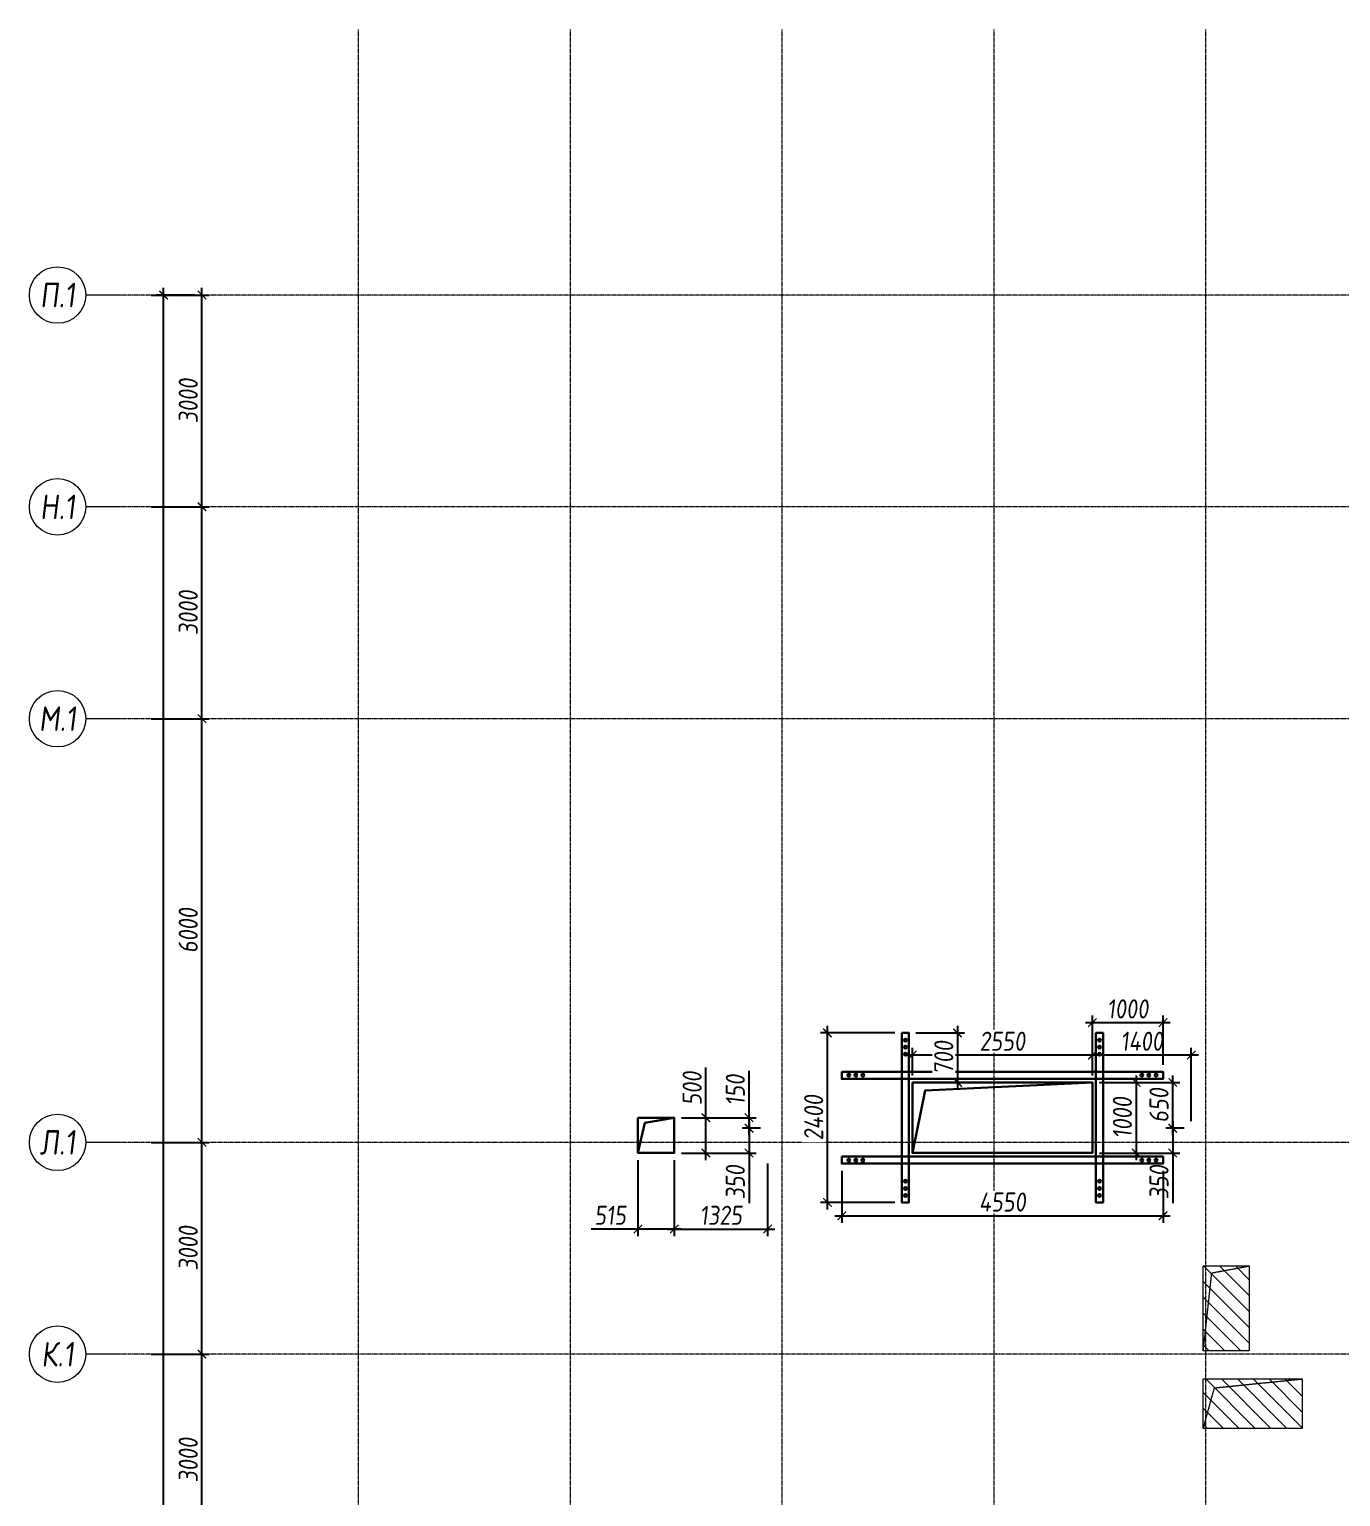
# Model space of a CAD drawing. Header units: millimetres. Extents: x -233751 to 529254, y -907864 to 285890.
# Drawn here: x 46985 to 65558, y -86417 to -65637 of the extents above; entities that cross this region are included whole.
import ezdxf
from ezdxf.enums import TextEntityAlignment as Align

# ---------------------------------------------------------------- set-up
doc = ezdxf.new("R2010")
doc.units = ezdxf.units.MM
doc.linetypes.add('ADSK_Штриховая_ш2 п1', pattern=[3, 2, -1])
doc.linetypes.add('осевая', pattern=[2, 1.25, -0.25, 0.25, -0.25])
doc.layers.get('0').update_dxf_attribs({"lineweight": 30})
doc.layers.get('Defpoints').update_dxf_attribs({"lineweight": 0})
for name, color, linetype, lineweight in [('КР_Металл', 3, 'Continuous', 30), ('КР_Новые отверстия', 5, 'Continuous', 30), ('КР_Оси', 7, 'Continuous', 5), ('КР_Размеры отверстия', 7, 'Continuous', 5), ('КР_Размеры усиление', 1, 'Continuous', 5), ('КР_Сущ отверстия', 6, 'Continuous', 15)]:
    doc.layers.add(name, color=color, linetype=linetype, lineweight=lineweight)
doc.styles.add('ISOCPEUR', font='isocpeur.ttf', dxfattribs={"width": 0.85, "oblique": 7})
doc.dimstyles.new('R_100', dxfattribs={"dimtxt": 270, "dimasz": 120, "dimexe": 100, "dimexo": 100, "dimgap": 60, "dimtad": 1, "dimdec": 0, "dimrnd": 5, "dimzin": 0, "dimdsep": 46, "dimtxsty": 'ISOCPEUR', "dimblk": 'ARCHTICK', "dimcen": 0, "dimdle": 100, "dimclrd": 256, "dimclre": 256, "dimclrt": 256, "dimadec": 0, "dimazin": 0, "dimtfac": 2, "dimtdec": 0, "dimtmove": 0, "dimatfit": 3, "dimfxl": 1, "dimtvp": 3, "dimtfill": 1, "dimtolj": 1, "dimtzin": 0, "dimarcsym": 0})

# ---------------------------------------------------------------- blocks, each defined once
blk = doc.blocks.new('*U2117')
at = {"color": 0, "linetype": 'Continuous', "lineweight": -2}
blk.add_line((-71487, 0), (-71987, 0), dxfattribs=at)
at = {"color": 0, "linetype": 'ByBlock', "lineweight": -2, "ltscale": 10}
blk.add_line((0, 0), (-71487, 0), dxfattribs=at)
at = {"color": 0, "linetype": 'Continuous', "lineweight": -2}
blk.add_circle((-72387, 0), 400, dxfattribs=at)
at = {"color": 0, "linetype": 'Continuous', "lineweight": -2, "style": 'ISOCPEUR', "oblique": 7, "width": 0.856383}
blk.add_text('К.1', height=347.4, dxfattribs=at).set_placement((-72387, 0), align=Align.MIDDLE_CENTER)
blk = doc.blocks.new('*U2118')
at = {"color": 0, "linetype": 'Continuous', "lineweight": -2}
blk.add_line((-71487, 0), (-71987, 0), dxfattribs=at)
at = {"color": 0, "linetype": 'ByBlock', "lineweight": -2, "ltscale": 10}
blk.add_line((0, 0), (-71487, 0), dxfattribs=at)
at = {"color": 0, "linetype": 'Continuous', "lineweight": -2}
blk.add_circle((-72387, 0), 400, dxfattribs=at)
at = {"color": 0, "linetype": 'Continuous', "lineweight": -2, "style": 'ISOCPEUR', "oblique": 7, "width": 0.856383}
blk.add_text('Л.1', height=347.4, dxfattribs=at).set_placement((-72387, 0), align=Align.MIDDLE_CENTER)
blk = doc.blocks.new('*U2119')
at = {"color": 0, "linetype": 'Continuous', "lineweight": -2}
blk.add_line((-71487, 0), (-71987, 0), dxfattribs=at)
at = {"color": 0, "linetype": 'ByBlock', "lineweight": -2, "ltscale": 10}
blk.add_line((0, 0), (-71487, 0), dxfattribs=at)
at = {"color": 0, "linetype": 'Continuous', "lineweight": -2}
blk.add_circle((-72387, 0), 400, dxfattribs=at)
at = {"color": 0, "linetype": 'Continuous', "lineweight": -2, "style": 'ISOCPEUR', "oblique": 7, "width": 0.856383}
blk.add_text('М.1', height=347.4, dxfattribs=at).set_placement((-72387, 0), align=Align.MIDDLE_CENTER)
blk = doc.blocks.new('*U2120')
at = {"color": 0, "linetype": 'Continuous', "lineweight": -2}
blk.add_line((-71487, 0), (-71987, 0), dxfattribs=at)
at = {"color": 0, "linetype": 'ByBlock', "lineweight": -2, "ltscale": 10}
blk.add_line((0, 0), (-71487, 0), dxfattribs=at)
at = {"color": 0, "linetype": 'Continuous', "lineweight": -2}
blk.add_circle((-72387, 0), 400, dxfattribs=at)
at = {"color": 0, "linetype": 'Continuous', "lineweight": -2, "style": 'ISOCPEUR', "oblique": 7, "width": 0.856383}
blk.add_text('Н.1', height=347.4, dxfattribs=at).set_placement((-72387, 0), align=Align.MIDDLE_CENTER)
blk = doc.blocks.new('*U2121')
at = {"color": 0, "linetype": 'Continuous', "lineweight": -2}
blk.add_line((-71487, 0), (-71987, 0), dxfattribs=at)
at = {"color": 0, "linetype": 'ByBlock', "lineweight": -2, "ltscale": 10}
blk.add_line((0, 0), (-71487, 0), dxfattribs=at)
at = {"color": 0, "linetype": 'Continuous', "lineweight": -2}
blk.add_circle((-72387, 0), 400, dxfattribs=at)
at = {"color": 0, "linetype": 'Continuous', "lineweight": -2, "style": 'ISOCPEUR', "oblique": 7, "width": 0.856383}
blk.add_text('П.1', height=347.4, dxfattribs=at).set_placement((-72387, 0), align=Align.MIDDLE_CENTER)
blk = doc.blocks.new('*U2122')
at = {"color": 0, "linetype": 'ByBlock', "lineweight": -2, "ltscale": 10}
blk.add_line((0, 0), (0, -53278), dxfattribs=at)
blk = doc.blocks.new('*U2123')
at = {"color": 0, "linetype": 'ByBlock', "lineweight": -2, "ltscale": 10}
blk.add_line((0, 0), (0, -53278), dxfattribs=at)
blk = doc.blocks.new('*U2124')
at = {"color": 0, "linetype": 'ByBlock', "lineweight": -2, "ltscale": 10}
blk.add_line((0, 0), (0, -53278), dxfattribs=at)
blk = doc.blocks.new('*U2125')
at = {"color": 0, "linetype": 'ByBlock', "lineweight": -2, "ltscale": 10}
blk.add_line((0, 0), (0, -53278), dxfattribs=at)
blk = doc.blocks.new('*U2126')
at = {"color": 0, "linetype": 'ByBlock', "lineweight": -2, "ltscale": 10}
blk.add_line((0, 0), (0, -53278), dxfattribs=at)
blk = doc.blocks.new('_ArchTick')
at = {"color": 0, "linetype": 'ByBlock', "const_width": 0.15}
blk.add_lwpolyline([(-0.5, -0.5), (0.5, 0.5)], dxfattribs=at)
blk = doc.blocks.new('*D785')
at = {"layer": 'Defpoints', "color": 0, "transparency": 16777216}
for p in [(48610, -84399), (49430, -84399), (48610, -87399)]:
    blk.add_point(p, dxfattribs=at)
at = {"layer": 'КР_Оси', "lineweight": -2, "transparency": 16777216}
for p, q in [((49430, -87499), (49430, -84299)), ((48710, -84399), (49530, -84399)), ((48710, -87399), (49530, -87399))]:
    blk.add_line(p, q, dxfattribs=at)
at = {"layer": 'КР_Оси', "lineweight": -2, "transparency": 16777216, "xscale": 120, "yscale": 120, "zscale": 120}
for p, rotation in [((49430, -84399), 90), ((49430, -87399), 270)]:
    blk.add_blockref('_ArchTick', p, dxfattribs=dict(at, rotation=rotation))
at = {"layer": 'КР_Оси', "transparency": 16777216, "insert": (49235, -85899), "char_height": 270, "attachment_point": 5, "rotation": 90, "style": 'ISOCPEUR', "bg_fill": 3, "box_fill_scale": 1.1, "bg_fill_color": 256, "bg_fill_true_color": 13158600, "bg_fill_transparency": 0}
blk.add_mtext('\\A1;3000', dxfattribs=at)
blk = doc.blocks.new('*D786')
at = {"layer": 'Defpoints', "color": 0, "transparency": 16777216}
for p in [(48610, -81399), (49430, -81399), (48610, -84399)]:
    blk.add_point(p, dxfattribs=at)
at = {"layer": 'КР_Оси', "lineweight": -2, "transparency": 16777216}
for p, q in [((48710, -81399), (49530, -81399)), ((49430, -84499), (49430, -81299)), ((48710, -84399), (49530, -84399))]:
    blk.add_line(p, q, dxfattribs=at)
at = {"layer": 'КР_Оси', "lineweight": -2, "transparency": 16777216, "xscale": 120, "yscale": 120, "zscale": 120}
for p, rotation in [((49430, -81399), 90), ((49430, -84399), 270)]:
    blk.add_blockref('_ArchTick', p, dxfattribs=dict(at, rotation=rotation))
at = {"layer": 'КР_Оси', "transparency": 16777216, "insert": (49235, -82899), "char_height": 270, "attachment_point": 5, "rotation": 90, "style": 'ISOCPEUR', "bg_fill": 3, "box_fill_scale": 1.1, "bg_fill_color": 256, "bg_fill_true_color": 13158600, "bg_fill_transparency": 0}
blk.add_mtext('\\A1;3000', dxfattribs=at)
blk = doc.blocks.new('*D787')
at = {"layer": 'Defpoints', "color": 0, "transparency": 16777216}
for p in [(48610, -75399), (49430, -75399), (48610, -81399)]:
    blk.add_point(p, dxfattribs=at)
at = {"layer": 'КР_Оси', "lineweight": -2, "transparency": 16777216}
for p, q in [((48710, -75399), (49530, -75399)), ((49430, -81499), (49430, -75299)), ((48710, -81399), (49530, -81399))]:
    blk.add_line(p, q, dxfattribs=at)
at = {"layer": 'КР_Оси', "lineweight": -2, "transparency": 16777216, "xscale": 120, "yscale": 120, "zscale": 120}
for p, rotation in [((49430, -75399), 90), ((49430, -81399), 270)]:
    blk.add_blockref('_ArchTick', p, dxfattribs=dict(at, rotation=rotation))
at = {"layer": 'КР_Оси', "transparency": 16777216, "insert": (49235, -78399), "char_height": 270, "attachment_point": 5, "rotation": 90, "style": 'ISOCPEUR', "bg_fill": 3, "box_fill_scale": 1.1, "bg_fill_color": 256, "bg_fill_true_color": 13158600, "bg_fill_transparency": 0}
blk.add_mtext('\\A1;6000', dxfattribs=at)
blk = doc.blocks.new('*D788')
at = {"layer": 'Defpoints', "color": 0, "transparency": 16777216}
for p in [(48610, -72399), (49430, -72399), (48610, -75399)]:
    blk.add_point(p, dxfattribs=at)
at = {"layer": 'КР_Оси', "lineweight": -2, "transparency": 16777216}
for p, q in [((49430, -75499), (49430, -72299)), ((48710, -72399), (49530, -72399)), ((48710, -75399), (49530, -75399))]:
    blk.add_line(p, q, dxfattribs=at)
at = {"layer": 'КР_Оси', "lineweight": -2, "transparency": 16777216, "xscale": 120, "yscale": 120, "zscale": 120}
for p, rotation in [((49430, -72399), 90), ((49430, -75399), 270)]:
    blk.add_blockref('_ArchTick', p, dxfattribs=dict(at, rotation=rotation))
at = {"layer": 'КР_Оси', "transparency": 16777216, "insert": (49235, -73899), "char_height": 270, "attachment_point": 5, "rotation": 90, "style": 'ISOCPEUR', "bg_fill": 3, "box_fill_scale": 1.1, "bg_fill_color": 256, "bg_fill_true_color": 13158600, "bg_fill_transparency": 0}
blk.add_mtext('\\A1;3000', dxfattribs=at)
blk = doc.blocks.new('*D789')
at = {"layer": 'Defpoints', "color": 0, "transparency": 16777216}
for p in [(48610, -69399), (49430, -69399), (48610, -72399)]:
    blk.add_point(p, dxfattribs=at)
at = {"layer": 'КР_Оси', "lineweight": -2, "transparency": 16777216}
for p, q in [((48710, -69399), (49530, -69399)), ((49430, -72499), (49430, -69299)), ((48710, -72399), (49530, -72399))]:
    blk.add_line(p, q, dxfattribs=at)
at = {"layer": 'КР_Оси', "lineweight": -2, "transparency": 16777216, "xscale": 120, "yscale": 120, "zscale": 120}
for p, rotation in [((49430, -69399), 90), ((49430, -72399), 270)]:
    blk.add_blockref('_ArchTick', p, dxfattribs=dict(at, rotation=rotation))
at = {"layer": 'КР_Оси', "transparency": 16777216, "insert": (49235, -70899), "char_height": 270, "attachment_point": 5, "rotation": 90, "style": 'ISOCPEUR', "bg_fill": 3, "box_fill_scale": 1.1, "bg_fill_color": 256, "bg_fill_true_color": 13158600, "bg_fill_transparency": 0}
blk.add_mtext('\\A1;3000', dxfattribs=at)
blk = doc.blocks.new('*D790')
at = {"layer": 'Defpoints', "color": 0, "transparency": 16777216}
for p in [(48886, -69399), (49430, -69399), (48680, -117314)]:
    blk.add_point(p, dxfattribs=at)
at = {"layer": 'КР_Оси', "lineweight": -2, "transparency": 16777216}
for p, q in [((49330, -69399), (48786, -69399)), ((48886, -117414), (48886, -69299)), ((48780, -117314), (48986, -117314))]:
    blk.add_line(p, q, dxfattribs=at)
at = {"layer": 'КР_Оси', "lineweight": -2, "transparency": 16777216, "xscale": 120, "yscale": 120, "zscale": 120}
for p, rotation in [((48886, -69399), 90), ((48886, -117314), 270)]:
    blk.add_blockref('_ArchTick', p, dxfattribs=dict(at, rotation=rotation))
at = {"layer": 'КР_Оси', "transparency": 16777216, "insert": (48691, -93357), "char_height": 270, "attachment_point": 5, "rotation": 90, "style": 'ISOCPEUR', "bg_fill": 3, "box_fill_scale": 1.1, "bg_fill_color": 256, "bg_fill_true_color": 13158600, "bg_fill_transparency": 0}
blk.add_mtext('\\A1;47915', dxfattribs=at)
blk = doc.blocks.new('*D1113')
at = {"layer": 'Defpoints', "color": 0, "transparency": 16777216}
for p in [(55604, -81550), (56120, -81550), (55604, -82627)]:
    blk.add_point(p, dxfattribs=at)
at = {"layer": 'КР_Размеры отверстия', "lineweight": -2, "transparency": 16777216}
for p, q in [((55604, -81650), (55604, -82727)), ((56120, -81650), (56120, -82727)), ((55604, -82627), (54941, -82627)), ((56220, -82627), (55604, -82627))]:
    blk.add_line(p, q, dxfattribs=at)
at = {"layer": 'КР_Размеры отверстия', "lineweight": -2, "transparency": 16777216, "xscale": 120, "yscale": 120, "zscale": 120, "rotation": 180}
blk.add_blockref('_ArchTick', (55604, -82627), dxfattribs=at)
at = {"layer": 'КР_Размеры отверстия', "lineweight": -2, "transparency": 16777216, "xscale": 120, "yscale": 120, "zscale": 120}
blk.add_blockref('_ArchTick', (56120, -82627), dxfattribs=at)
at = {"layer": 'КР_Размеры отверстия', "transparency": 16777216, "insert": (55213, -82432), "char_height": 270, "attachment_point": 5, "style": 'ISOCPEUR', "bg_fill": 3, "box_fill_scale": 1.1, "bg_fill_color": 256, "bg_fill_true_color": 13158600, "bg_fill_transparency": 0}
blk.add_mtext('\\A1;515', dxfattribs=at)
blk = doc.blocks.new('*D1114')
at = {"layer": 'Defpoints', "color": 0, "transparency": 16777216}
for p in [(56120, -81550), (57442, -81599), (57442, -82627)]:
    blk.add_point(p, dxfattribs=at)
at = {"layer": 'КР_Размеры отверстия', "lineweight": -2, "transparency": 16777216}
for p, q in [((56120, -81650), (56120, -82727)), ((57442, -81699), (57442, -82727)), ((56020, -82627), (57542, -82627))]:
    blk.add_line(p, q, dxfattribs=at)
at = {"layer": 'КР_Размеры отверстия', "lineweight": -2, "transparency": 16777216, "xscale": 120, "yscale": 120, "zscale": 120, "rotation": 180}
blk.add_blockref('_ArchTick', (56120, -82627), dxfattribs=at)
at = {"layer": 'КР_Размеры отверстия', "lineweight": -2, "transparency": 16777216, "xscale": 120, "yscale": 120, "zscale": 120}
blk.add_blockref('_ArchTick', (57442, -82627), dxfattribs=at)
at = {"layer": 'КР_Размеры отверстия', "transparency": 16777216, "insert": (56781, -82432), "char_height": 270, "attachment_point": 5, "style": 'ISOCPEUR', "bg_fill": 3, "box_fill_scale": 1.1, "bg_fill_color": 256, "bg_fill_true_color": 13158600, "bg_fill_transparency": 0}
blk.add_mtext('\\A1;1325', dxfattribs=at)
blk = doc.blocks.new('*D1115')
at = {"layer": 'Defpoints', "color": 0, "transparency": 16777216}
for p in [(56120, -81050), (56567, -81050), (56120, -81550)]:
    blk.add_point(p, dxfattribs=at)
at = {"layer": 'КР_Размеры отверстия', "lineweight": -2, "transparency": 16777216}
for p, q in [((56567, -81050), (56567, -80340)), ((56220, -81050), (56667, -81050)), ((56567, -81650), (56567, -81050)), ((56220, -81550), (56667, -81550))]:
    blk.add_line(p, q, dxfattribs=at)
at = {"layer": 'КР_Размеры отверстия', "lineweight": -2, "transparency": 16777216, "xscale": 120, "yscale": 120, "zscale": 120}
for p, rotation in [((56567, -81050), 90), ((56567, -81550), 270)]:
    blk.add_blockref('_ArchTick', p, dxfattribs=dict(at, rotation=rotation))
at = {"layer": 'КР_Размеры отверстия', "transparency": 16777216, "insert": (56372, -80635), "char_height": 270, "attachment_point": 5, "rotation": 90, "style": 'ISOCPEUR', "bg_fill": 3, "box_fill_scale": 1.1, "bg_fill_color": 256, "bg_fill_true_color": 13158600, "bg_fill_transparency": 0}
blk.add_mtext('\\A1;500', dxfattribs=at)
blk = doc.blocks.new('*D1116')
at = {"layer": 'Defpoints', "color": 0, "transparency": 16777216}
for p in [(56120, -81050), (57179, -81050), (57442, -81199)]:
    blk.add_point(p, dxfattribs=at)
at = {"layer": 'КР_Размеры отверстия', "lineweight": -2, "transparency": 16777216}
for p, q in [((57179, -81050), (57179, -80386)), ((56220, -81050), (57279, -81050)), ((57342, -81199), (57079, -81199)), ((57179, -81299), (57179, -81050))]:
    blk.add_line(p, q, dxfattribs=at)
at = {"layer": 'КР_Размеры отверстия', "lineweight": -2, "transparency": 16777216, "xscale": 120, "yscale": 120, "zscale": 120}
for p, rotation in [((57179, -81050), 90), ((57179, -81199), 270)]:
    blk.add_blockref('_ArchTick', p, dxfattribs=dict(at, rotation=rotation))
at = {"layer": 'КР_Размеры отверстия', "transparency": 16777216, "insert": (56984, -80658), "char_height": 270, "attachment_point": 5, "rotation": 90, "style": 'ISOCPEUR', "bg_fill": 3, "box_fill_scale": 1.1, "bg_fill_color": 256, "bg_fill_true_color": 13158600, "bg_fill_transparency": 0}
blk.add_mtext('\\A1;150', dxfattribs=at)
blk = doc.blocks.new('*D1117')
at = {"layer": 'Defpoints', "color": 0, "transparency": 16777216}
for p in [(57442, -81199), (56120, -81550), (57179, -81550)]:
    blk.add_point(p, dxfattribs=at)
at = {"layer": 'КР_Размеры отверстия', "lineweight": -2, "transparency": 16777216}
for p, q in [((57342, -81199), (57079, -81199)), ((57179, -81099), (57179, -81550)), ((56220, -81550), (57279, -81550)), ((57179, -81550), (57179, -82259))]:
    blk.add_line(p, q, dxfattribs=at)
at = {"layer": 'КР_Размеры отверстия', "lineweight": -2, "transparency": 16777216, "xscale": 120, "yscale": 120, "zscale": 120}
for p, rotation in [((57179, -81199), 90), ((57179, -81550), 270)]:
    blk.add_blockref('_ArchTick', p, dxfattribs=dict(at, rotation=rotation))
at = {"layer": 'КР_Размеры отверстия', "transparency": 16777216, "insert": (56984, -81964), "char_height": 270, "attachment_point": 5, "rotation": 90, "style": 'ISOCPEUR', "bg_fill": 3, "box_fill_scale": 1.1, "bg_fill_color": 256, "bg_fill_true_color": 13158600, "bg_fill_transparency": 0}
blk.add_mtext('\\A1;350', dxfattribs=at)
blk = doc.blocks.new('*D1118')
at = {"layer": 'Defpoints', "color": 0, "transparency": 16777216}
for p in [(62042, -80550), (62042, -81550), (62661, -81550)]:
    blk.add_point(p, dxfattribs=at)
at = {"layer": 'КР_Размеры отверстия', "lineweight": -2, "transparency": 16777216}
for p, q in [((62142, -80550), (62761, -80550)), ((62661, -80450), (62661, -81650)), ((62142, -81550), (62761, -81550))]:
    blk.add_line(p, q, dxfattribs=at)
at = {"layer": 'КР_Размеры отверстия', "lineweight": -2, "transparency": 16777216, "xscale": 120, "yscale": 120, "zscale": 120}
for p, rotation in [((62661, -80550), 90), ((62661, -81550), 270)]:
    blk.add_blockref('_ArchTick', p, dxfattribs=dict(at, rotation=rotation))
at = {"layer": 'КР_Размеры отверстия', "transparency": 16777216, "insert": (62466, -81050), "char_height": 270, "attachment_point": 5, "rotation": 90, "style": 'ISOCPEUR', "bg_fill": 3, "box_fill_scale": 1.1, "bg_fill_color": 256, "bg_fill_true_color": 13158600, "bg_fill_transparency": 0}
blk.add_mtext('\\A1;1000', dxfattribs=at)
blk = doc.blocks.new('*D1119')
at = {"layer": 'Defpoints', "color": 0, "transparency": 16777216}
for p in [(62042, -80550), (63442, -81199)]:
    blk.add_point(p, dxfattribs=at)
at = {"layer": 'КР_Размеры отверстия', "lineweight": -2, "transparency": 16777216}
for p, q in [((62142, -80550), (63280, -80550)), ((63180, -81299), (63180, -80450)), ((63342, -81199), (63080, -81199))]:
    blk.add_line(p, q, dxfattribs=at)
at = {"layer": 'КР_Размеры отверстия', "lineweight": -2, "transparency": 16777216, "xscale": 120, "yscale": 120, "zscale": 120}
for p, rotation in [((63180, -80550), 90), ((63180, -81199), 270)]:
    blk.add_blockref('_ArchTick', p, dxfattribs=dict(at, rotation=rotation))
at = {"layer": 'КР_Размеры отверстия', "transparency": 16777216, "insert": (62985, -80875), "char_height": 270, "attachment_point": 5, "rotation": 90, "style": 'ISOCPEUR', "bg_fill": 3, "box_fill_scale": 1.1, "bg_fill_color": 256, "bg_fill_true_color": 13158600, "bg_fill_transparency": 0}
blk.add_mtext('\\A1;650', dxfattribs=at)
at = {"layer": 'Defpoints', "color": 0, "transparency": 16777216}
blk.add_point((63180, -80550), dxfattribs=at)
blk = doc.blocks.new('*D1120')
at = {"layer": 'Defpoints', "color": 0, "transparency": 16777216}
for p in [(63442, -81199), (62042, -81550), (63180, -81550)]:
    blk.add_point(p, dxfattribs=at)
at = {"layer": 'КР_Размеры отверстия', "lineweight": -2, "transparency": 16777216}
for p, q in [((63342, -81199), (63080, -81199)), ((63180, -81099), (63180, -81550)), ((62142, -81550), (63280, -81550)), ((63180, -81550), (63180, -82259))]:
    blk.add_line(p, q, dxfattribs=at)
at = {"layer": 'КР_Размеры отверстия', "lineweight": -2, "transparency": 16777216, "xscale": 120, "yscale": 120, "zscale": 120}
for p, rotation in [((63180, -81199), 90), ((63180, -81550), 270)]:
    blk.add_blockref('_ArchTick', p, dxfattribs=dict(at, rotation=rotation))
at = {"layer": 'КР_Размеры отверстия', "transparency": 16777216, "insert": (62985, -81964), "char_height": 270, "attachment_point": 5, "rotation": 90, "style": 'ISOCPEUR', "bg_fill": 3, "box_fill_scale": 1.1, "bg_fill_color": 256, "bg_fill_true_color": 13158600, "bg_fill_transparency": 0}
blk.add_mtext('\\A1;350', dxfattribs=at)
blk = doc.blocks.new('*D1121')
at = {"layer": 'Defpoints', "color": 0, "transparency": 16777216}
for p in [(62042, -80162), (62042, -80550), (63442, -81199)]:
    blk.add_point(p, dxfattribs=at)
at = {"layer": 'КР_Размеры отверстия', "lineweight": -2, "transparency": 16777216}
for p, q in [((63542, -80162), (61942, -80162)), ((62042, -80450), (62042, -80062)), ((63442, -81099), (63442, -80062))]:
    blk.add_line(p, q, dxfattribs=at)
at = {"layer": 'КР_Размеры отверстия', "lineweight": -2, "transparency": 16777216, "xscale": 120, "yscale": 120, "zscale": 120, "rotation": 180}
blk.add_blockref('_ArchTick', (62042, -80162), dxfattribs=at)
at = {"layer": 'КР_Размеры отверстия', "lineweight": -2, "transparency": 16777216, "xscale": 120, "yscale": 120, "zscale": 120}
blk.add_blockref('_ArchTick', (63442, -80162), dxfattribs=at)
at = {"layer": 'КР_Размеры отверстия', "transparency": 16777216, "insert": (62742, -79967), "char_height": 270, "attachment_point": 5, "style": 'ISOCPEUR', "bg_fill": 3, "box_fill_scale": 1.1, "bg_fill_color": 256, "bg_fill_true_color": 13158600, "bg_fill_transparency": 0}
blk.add_mtext('\\A1;1400', dxfattribs=at)
blk = doc.blocks.new('*D1122')
at = {"layer": 'Defpoints', "color": 0, "transparency": 16777216}
for p in [(59492, -80162), (59492, -80550), (62042, -80550)]:
    blk.add_point(p, dxfattribs=at)
at = {"layer": 'КР_Размеры отверстия', "lineweight": -2, "transparency": 16777216}
for p, q in [((62142, -80162), (59392, -80162)), ((59492, -80450), (59492, -80062)), ((62042, -80450), (62042, -80062))]:
    blk.add_line(p, q, dxfattribs=at)
at = {"layer": 'КР_Размеры отверстия', "lineweight": -2, "transparency": 16777216, "xscale": 120, "yscale": 120, "zscale": 120, "rotation": 180}
blk.add_blockref('_ArchTick', (59492, -80162), dxfattribs=at)
at = {"layer": 'КР_Размеры отверстия', "lineweight": -2, "transparency": 16777216, "xscale": 120, "yscale": 120, "zscale": 120}
blk.add_blockref('_ArchTick', (62042, -80162), dxfattribs=at)
at = {"layer": 'КР_Размеры отверстия', "transparency": 16777216, "insert": (60767, -79967), "char_height": 270, "attachment_point": 5, "style": 'ISOCPEUR', "bg_fill": 3, "box_fill_scale": 1.1, "bg_fill_color": 256, "bg_fill_true_color": 13158600, "bg_fill_transparency": 0}
blk.add_mtext('\\A1;2550', dxfattribs=at)
blk = doc.blocks.new('*D1323')
at = {"layer": 'Defpoints', "color": 0, "transparency": 16777216}
for p in [(58492, -81700), (63042, -81700), (63042, -82439)]:
    blk.add_point(p, dxfattribs=at)
at = {"layer": 'КР_Размеры усиление', "lineweight": -2, "transparency": 16777216}
for p, q in [((58492, -81800), (58492, -82539)), ((63042, -81800), (63042, -82539)), ((58392, -82439), (63142, -82439))]:
    blk.add_line(p, q, dxfattribs=at)
at = {"layer": 'КР_Размеры усиление', "lineweight": -2, "transparency": 16777216, "xscale": 120, "yscale": 120, "zscale": 120, "rotation": 180}
blk.add_blockref('_ArchTick', (58492, -82439), dxfattribs=at)
at = {"layer": 'КР_Размеры усиление', "lineweight": -2, "transparency": 16777216, "xscale": 120, "yscale": 120, "zscale": 120}
blk.add_blockref('_ArchTick', (63042, -82439), dxfattribs=at)
at = {"layer": 'КР_Размеры усиление', "transparency": 16777216, "insert": (60767, -82244), "char_height": 270, "attachment_point": 5, "style": 'ISOCPEUR', "bg_fill": 3, "box_fill_scale": 1.1, "bg_fill_color": 256, "bg_fill_true_color": 13158600, "bg_fill_transparency": 0}
blk.add_mtext('\\A1;4550', dxfattribs=at)
blk = doc.blocks.new('*D1324')
at = {"layer": 'Defpoints', "color": 0, "transparency": 16777216}
for p in [(58289, -79850), (59342, -79850), (59342, -82250)]:
    blk.add_point(p, dxfattribs=at)
at = {"layer": 'КР_Размеры усиление', "color": 3, "lineweight": -2, "transparency": 16777216}
for p, q in [((58289, -82350), (58289, -79750)), ((59242, -79850), (58189, -79850)), ((59242, -82250), (58189, -82250))]:
    blk.add_line(p, q, dxfattribs=at)
at = {"layer": 'КР_Размеры усиление', "color": 3, "lineweight": -2, "transparency": 16777216, "xscale": 120, "yscale": 120, "zscale": 120}
for p, rotation in [((58289, -79850), 90), ((58289, -82250), 270)]:
    blk.add_blockref('_ArchTick', p, dxfattribs=dict(at, rotation=rotation))
at = {"layer": 'КР_Размеры усиление', "color": 3, "transparency": 16777216, "insert": (58094, -81050), "char_height": 270, "attachment_point": 5, "rotation": 90, "style": 'ISOCPEUR', "bg_fill": 3, "box_fill_scale": 1.1, "bg_fill_color": 256, "bg_fill_true_color": 13158600, "bg_fill_transparency": 0}
blk.add_mtext('\\A1;2400', dxfattribs=at)
blk = doc.blocks.new('*D1358')
at = {"layer": 'Defpoints', "color": 0, "transparency": 16777216}
for p in [(63042, -79704), (63042, -80400), (62042, -80550)]:
    blk.add_point(p, dxfattribs=at)
at = {"layer": 'КР_Размеры усиление', "lineweight": -2, "transparency": 16777216}
for p, q in [((61942, -79704), (63142, -79704)), ((62042, -80450), (62042, -79604)), ((63042, -80300), (63042, -79604))]:
    blk.add_line(p, q, dxfattribs=at)
at = {"layer": 'КР_Размеры усиление', "lineweight": -2, "transparency": 16777216, "xscale": 120, "yscale": 120, "zscale": 120, "rotation": 180}
blk.add_blockref('_ArchTick', (62042, -79704), dxfattribs=at)
at = {"layer": 'КР_Размеры усиление', "lineweight": -2, "transparency": 16777216, "xscale": 120, "yscale": 120, "zscale": 120}
blk.add_blockref('_ArchTick', (63042, -79704), dxfattribs=at)
at = {"layer": 'КР_Размеры усиление', "transparency": 16777216, "insert": (62542, -79509), "char_height": 270, "attachment_point": 5, "style": 'ISOCPEUR', "bg_fill": 3, "box_fill_scale": 1.1, "bg_fill_color": 256, "bg_fill_true_color": 13158600, "bg_fill_transparency": 0}
blk.add_mtext('\\A1;1000', dxfattribs=at)
blk = doc.blocks.new('*D1359')
at = {"layer": 'Defpoints', "color": 0, "transparency": 16777216}
for p in [(59442, -79850), (59492, -80550)]:
    blk.add_point(p, dxfattribs=at)
at = {"layer": 'КР_Размеры усиление', "color": 3, "lineweight": -2, "transparency": 16777216}
for p, q in [((60131, -79750), (60131, -80650)), ((59542, -79850), (60231, -79850)), ((59592, -80550), (60231, -80550))]:
    blk.add_line(p, q, dxfattribs=at)
at = {"layer": 'КР_Размеры усиление', "color": 3, "lineweight": -2, "transparency": 16777216, "xscale": 120, "yscale": 120, "zscale": 120}
for p, rotation in [((60131, -79850), 90), ((60131, -80550), 270)]:
    blk.add_blockref('_ArchTick', p, dxfattribs=dict(at, rotation=rotation))
at = {"layer": 'КР_Размеры усиление', "color": 3, "transparency": 16777216, "insert": (59936, -80200), "char_height": 270, "attachment_point": 5, "rotation": 90, "style": 'ISOCPEUR', "bg_fill": 3, "box_fill_scale": 1.1, "bg_fill_color": 256, "bg_fill_true_color": 13158600, "bg_fill_transparency": 0}
blk.add_mtext('\\A1;700', dxfattribs=at)
at = {"layer": 'Defpoints', "color": 0, "transparency": 16777216}
blk.add_point((60131, -80550), dxfattribs=at)

msp = doc.modelspace()

# ---------------------------------------------------------------- hatches: boundary and pattern name
at = {"layer": 'КР_Сущ отверстия'}
h = msp.add_hatch(dxfattribs=at)
h.set_pattern_fill('ANSI31', scale=50, angle=90)
h.paths.add_polyline_path([(64262.4, -83149.3), (63612.4, -83149.3), (63612.4, -84349.3), (64262.4, -84349.3)])
h = msp.add_hatch(dxfattribs=at)
h.set_pattern_fill('ANSI31', scale=50, angle=90)
h.paths.add_polyline_path([(65012.4, -84749.3), (63612.4, -84749.3), (63612.4, -85449.3), (65012.4, -85449.3)])

# ---------------------------------------------------------------- linework, layer by layer
at = {"layer": 'КР_Металл', "color": 1}
for centre in [(58592.4, -80449.6), (58692.4, -80449.6), (58792.4, -80449.6), (58592.4, -81649.6), (58692.4, -81649.6), (58792.4, -81649.6)]:
    msp.add_circle(centre, 20, dxfattribs=at)
at = {"layer": 'КР_Новые отверстия'}
for points in [[(59492.4, -80549.7), (62042.4, -80549.7), (62042.4, -81549.6), (59492.4, -81549.6)], [(55604.3, -81049.7), (56119.6, -81049.7), (56119.6, -81549.6), (55604.3, -81549.6)]]:
    msp.add_lwpolyline(points, close=True, dxfattribs=at)
for points in [[(59492.4, -81549.6), (59671.7, -80663.2), (62042.4, -80549.7)], [(55604.3, -81549.6), (55703.7, -81123.3), (56119.6, -81049.7)]]:
    msp.add_lwpolyline(points, dxfattribs=at)
at = {"layer": 'КР_Сущ отверстия', "linetype": 'ADSK_Штриховая_ш2 п1'}
for points in [[(63612.4, -83149.3), (64262.4, -83149.3), (64262.4, -84349.3), (63612.4, -84349.3)], [(63612.4, -84749.3), (65012.4, -84749.3), (65012.4, -85449.3), (63612.4, -85449.3)]]:
    msp.add_lwpolyline(points, close=True, dxfattribs=at)
for points in [[(63612.4, -84349.3), (63732.4, -83247.7), (64262.4, -83149.3)], [(63612.4, -85449.3), (63770, -84876.2), (65012.4, -84749.3)]]:
    msp.add_lwpolyline(points, dxfattribs=at)

# ---------------------------------------------------------------- block references
at = {"layer": 'КР_Оси', "linetype": 'осевая'}
for name, p in [('*U2122', (51643.7, -65636.9)), ('*U2123', (54643.7, -65636.9)), ('*U2124', (57643.7, -65636.9)), ('*U2125', (60643.7, -65636.9)), ('*U2126', (63643.7, -65636.9)), ('*U2121', (119772, -69399.3)), ('*U2120', (119772, -72399.3)), ('*U2119', (119772, -75399.3)), ('*U2118', (119772, -81399.3)), ('*U2117', (119772, -84399.3))]:
    msp.add_blockref(name, p, dxfattribs=at)

# ---------------------------------------------------------------- next in the draw order: dimensions: what is measured, and where the dimension line sits
at = {"layer": 'КР_Оси'}
dim = msp.add_linear_dim(base=(49429.7, -84399.3), p1=(48610.3, -87399.3), p2=(48610.3, -84399.3), angle=90, dimstyle='R_100', override={"dimpost": '\\X'}, dxfattribs=at)
dim.commit()
dim.dimension.update_dxf_attribs({"geometry": '*D785', "text_midpoint": (49234.7, -85899.3)})
at = {"layer": 'КР_Размеры отверстия'}
dim = msp.add_linear_dim(base=(62660.7, -81549.6), p1=(62042.4, -80549.7), p2=(62042.4, -81549.6), angle=90, dimstyle='R_100', override={"dimpost": '\\X'}, dxfattribs=at)
dim.commit()
dim.dimension.update_dxf_attribs({"geometry": '*D1118', "text_midpoint": (62465.7, -81049.7)})
dim = msp.add_linear_dim(base=(55604.3, -82627), p1=(56119.6, -81549.6), p2=(55604.3, -81549.6), dimstyle='R_100', override={"dimpost": '\\X'}, dxfattribs=at)
dim.commit()
dim.dimension.update_dxf_attribs({"geometry": '*D1113', "text_midpoint": (55212.6, -82432)})

# ---------------------------------------------------------------- next in the draw order: dimensions: what is measured, and where the dimension line sits
at = {"layer": 'КР_Оси'}
dim = msp.add_linear_dim(base=(49429.7, -81399.3), p1=(48610.3, -84399.3), p2=(48610.3, -81399.3), angle=90, dimstyle='R_100', override={"dimpost": '\\X'}, dxfattribs=at)
dim.commit()
dim.dimension.update_dxf_attribs({"geometry": '*D786', "text_midpoint": (49234.7, -82899.3)})
at = {"layer": 'КР_Размеры отверстия'}
dim = msp.add_linear_dim(base=(63180.3, -80549.7), p1=(63442.4, -81199.3), p2=(62042.4, -80549.7), angle=90, dimstyle='R_100', override={"dimpost": '\\X'}, dxfattribs=at)
dim.commit()
dim.dimension.update_dxf_attribs({"geometry": '*D1119', "text_midpoint": (62985.3, -80874.5)})
dim = msp.add_linear_dim(base=(57442.4, -82627), p1=(56119.6, -81549.6), p2=(57442.4, -81599.3), dimstyle='R_100', override={"dimpost": '\\X'}, dxfattribs=at)
dim.commit()
dim.dimension.update_dxf_attribs({"geometry": '*D1114', "text_midpoint": (56781, -82432)})

# ---------------------------------------------------------------- next in the draw order: dimensions: what is measured, and where the dimension line sits
at = {"layer": 'КР_Оси'}
dim = msp.add_linear_dim(base=(49429.7, -75399.3), p1=(48610.3, -81399.3), p2=(48610.3, -75399.3), angle=90, dimstyle='R_100', override={"dimpost": '\\X'}, dxfattribs=at)
dim.commit()
dim.dimension.update_dxf_attribs({"geometry": '*D787', "text_midpoint": (49234.7, -78399.3)})
at = {"layer": 'КР_Размеры отверстия'}
for base, p1, p2, picture, middle in [((56566.6, -81049.7), (56119.6, -81549.6), (56119.6, -81049.7), '*D1115', (56371.6, -80635.1)), ((63180.3, -81549.6), (63442.4, -81199.3), (62042.4, -81549.6), '*D1120', (62985.3, -81964.2))]:
    dim = msp.add_linear_dim(base=base, p1=p1, p2=p2, angle=90, dimstyle='R_100', override={"dimpost": '\\X'}, dxfattribs=at)
    dim.commit()
    dim.dimension.update_dxf_attribs({"geometry": picture, "text_midpoint": middle})

# ---------------------------------------------------------------- next in the draw order: linework, layer by layer
at = {"layer": 'КР_Металл', "color": 1}
msp.add_lwpolyline([(58492.4, -81599.6), (58492.4, -81699.6), (63042.4, -81699.6), (63042.4, -81599.6)], close=True, dxfattribs=at)
for centre in [(62742.4, -81649.6), (62842.4, -81649.6), (62942.4, -81649.6)]:
    msp.add_circle(centre, 20, dxfattribs=at)

# ---------------------------------------------------------------- next in the draw order: dimensions: what is measured, and where the dimension line sits
at = {"layer": 'КР_Оси'}
dim = msp.add_linear_dim(base=(49429.7, -72399.3), p1=(48610.3, -75399.3), p2=(48610.3, -72399.3), angle=90, dimstyle='R_100', override={"dimpost": '\\X'}, dxfattribs=at)
dim.commit()
dim.dimension.update_dxf_attribs({"geometry": '*D788', "text_midpoint": (49234.7, -73899.3)})
at = {"layer": 'КР_Размеры отверстия'}
dim = msp.add_linear_dim(base=(62042.4, -80161.8), p1=(63442.4, -81199.3), p2=(62042.4, -80549.7), dimstyle='R_100', override={"dimpost": '\\X'}, dxfattribs=at)
dim.commit()
dim.dimension.update_dxf_attribs({"geometry": '*D1121', "text_midpoint": (62742.4, -79966.8)})
dim = msp.add_linear_dim(base=(57179.1, -81049.7), p1=(57442.4, -81199.3), p2=(56119.6, -81049.7), angle=90, dimstyle='R_100', override={"dimpost": '\\X'}, dxfattribs=at)
dim.commit()
dim.dimension.update_dxf_attribs({"geometry": '*D1116', "text_midpoint": (56984.1, -80658)})

# ---------------------------------------------------------------- next in the draw order: linework, layer by layer
at = {"layer": 'КР_Металл', "color": 1}
for centre in [(62742.4, -80449.6), (62842.4, -80449.6), (62942.4, -80449.6)]:
    msp.add_circle(centre, 20, dxfattribs=at)

# ---------------------------------------------------------------- next in the draw order: dimensions: what is measured, and where the dimension line sits
at = {"layer": 'КР_Оси'}
dim = msp.add_linear_dim(base=(49429.7, -69399.3), p1=(48610.3, -72399.3), p2=(48610.3, -69399.3), angle=90, dimstyle='R_100', override={"dimpost": '\\X'}, dxfattribs=at)
dim.commit()
dim.dimension.update_dxf_attribs({"geometry": '*D789', "text_midpoint": (49234.7, -70899.3)})
at = {"layer": 'КР_Размеры отверстия'}
dim = msp.add_linear_dim(base=(59492.4, -80161.8), p1=(62042.4, -80549.7), p2=(59492.4, -80549.7), dimstyle='R_100', override={"dimpost": '\\X'}, dxfattribs=at)
dim.commit()
dim.dimension.update_dxf_attribs({"geometry": '*D1122', "text_midpoint": (60767.4, -79966.8)})
dim = msp.add_linear_dim(base=(57179.1, -81549.6), p1=(57442.4, -81199.3), p2=(56119.6, -81549.6), angle=90, dimstyle='R_100', override={"dimpost": '\\X'}, dxfattribs=at)
dim.commit()
dim.dimension.update_dxf_attribs({"geometry": '*D1117', "text_midpoint": (56984.1, -81964.2)})
at = {"layer": 'КР_Размеры усиление'}
dim = msp.add_linear_dim(base=(63042.4, -82438.6), p1=(58492.4, -81699.6), p2=(63042.4, -81699.6), dimstyle='R_100', override={"dimpost": '\\X'}, dxfattribs=at)
dim.commit()
dim.dimension.update_dxf_attribs({"geometry": '*D1323', "text_midpoint": (60767.4, -82243.6)})

# ---------------------------------------------------------------- next in the draw order: linework, layer by layer
at = {"layer": 'КР_Металл'}
for points in [[(59342.4, -79849.7), (59442.4, -79849.7), (59442.4, -82250.3), (59342.4, -82250.3)], [(62192.4, -79849.7), (62092.4, -79849.7), (62092.4, -82250.3), (62192.4, -82250.3)]]:
    msp.add_lwpolyline(points, close=True, dxfattribs=at)
at = {"layer": 'КР_Металл', "color": 1}
msp.add_lwpolyline([(58492.4, -80399.6), (58492.4, -80499.6), (63042.4, -80499.6), (63042.4, -80399.6)], close=True, dxfattribs=at)
at = {"layer": 'КР_Металл'}
for centre in [(59392.4, -79949.7), (62142.4, -79949.7), (59392.4, -80049.7), (59392.4, -80149.7), (62142.4, -80049.7), (62142.4, -80149.7), (59392.4, -81950.3), (59392.4, -82050.3), (62142.4, -81950.3), (62142.4, -82050.3), (59392.4, -82150.3), (62142.4, -82150.3)]:
    msp.add_circle(centre, 20, dxfattribs=at)

# ---------------------------------------------------------------- next in the draw order: dimensions: what is measured, and where the dimension line sits
at = {"layer": 'КР_Оси'}
dim = msp.add_linear_dim(base=(48886.4, -69399.3), p1=(48679.7, -117314.3), p2=(49429.7, -69399.3), angle=90, dimstyle='R_100', override={"dimpost": '\\X'}, dxfattribs=at)
dim.commit()
dim.dimension.update_dxf_attribs({"geometry": '*D790', "text_midpoint": (48691.4, -93356.8)})

# ---------------------------------------------------------------- next in the draw order: dimensions: what is measured, and where the dimension line sits
at = {"layer": 'КР_Размеры усиление'}
dim = msp.add_linear_dim(base=(63042.4, -79703.5), p1=(62042.4, -80549.7), p2=(63042.4, -80399.6), dimstyle='R_100', override={"dimpost": '\\X'}, dxfattribs=at)
dim.commit()
dim.dimension.update_dxf_attribs({"geometry": '*D1358', "text_midpoint": (62542.4, -79508.5)})
dim = msp.add_linear_dim(base=(58289.2, -79849.7), p1=(59342.4, -82250.3), p2=(59342.4, -79849.7), angle=90, dimstyle='R_100', override={"dimpost": '\\X', "dimclrd": 3, "dimclre": 3, "dimclrt": 3, "dimtmove": 1}, dxfattribs=at)
dim.commit()
dim.dimension.update_dxf_attribs({"geometry": '*D1324', "text_midpoint": (58094.2, -81050)})

# ---------------------------------------------------------------- next in the draw order: dimensions: what is measured, and where the dimension line sits
dim = msp.add_linear_dim(base=(60131.1, -80549.7), p1=(59442.4, -79849.7), p2=(59492.4, -80549.7), angle=90, dimstyle='R_100', override={"dimpost": '\\X', "dimclrd": 3, "dimclre": 3, "dimclrt": 3, "dimtmove": 1}, dxfattribs=at)
dim.commit()
dim.dimension.update_dxf_attribs({"geometry": '*D1359', "text_midpoint": (59936.1, -80199.7)})

doc.saveas('drawing.dxf')
